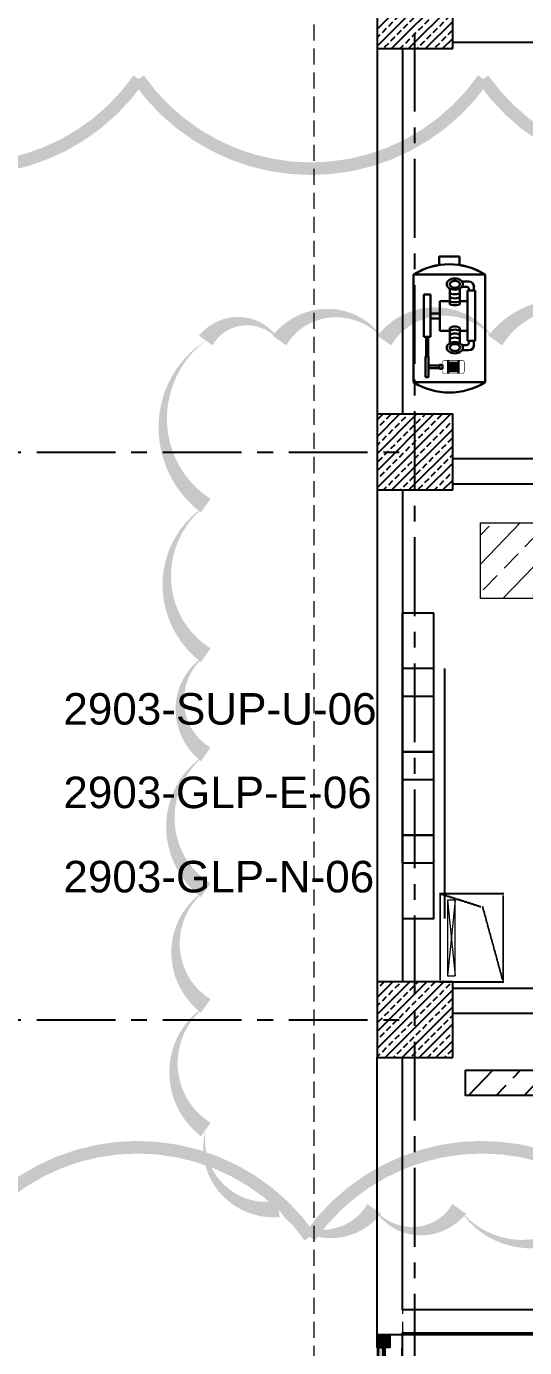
# Model space of a CAD drawing. Header units: millimetres. Extents: x -379292 to 1221486, y 92049 to 447512.
# Drawn here: x -244436 to -240485, y 238019 to 248494 of the extents above; entities that cross this region are included whole.
import ezdxf
from ezdxf.enums import TextEntityAlignment as Align
from ezdxf.lldxf.tags import DXFTag

# ---------------------------------------------------------------- set-up
doc = ezdxf.new("R2010")
doc.units = ezdxf.units.MM
for name, pattern in [('CENTER', [2, 1.25, -0.25, 0.25, -0.25]), ('DOT', [6.35, 0, -6.35]), ('HIDDEN', [9.525, 6.35, -3.175])]:
    doc.linetypes.add(name, pattern=pattern)
for name, color, linetype, lineweight in [('-M-FIRE EQUIPMENT', 7, 'Continuous', 30), ('06_FORMWORK HIDDEN', 252, 'HIDDEN2', 0), ('08_200', 112, 'Continuous', 9), ('08_600', 6, 'Continuous', 9), ('E_CT_KA', 4, 'Continuous', 9)]:
    doc.layers.add(name, color=color, linetype=linetype, lineweight=lineweight)
for name, color, linetype in [('05_AXIS', 211, 'CENTER'), ('05_HANDRAIL', 153, 'Continuous'), ('05_HATCH CONCRETE', 141, 'Continuous'), ('05_HOLE MC', 150, 'Continuous'), ('05_WALL', 3, 'Continuous'), ('08_PANEL', 4, 'Continuous'), ('08_POWER SYSTEM', 4, 'Continuous'), ('AIRONN ZONLAMA', 4, 'Continuous'), ('E_CT_ZA', 6, 'Continuous')]:
    doc.layers.add(name, color=color, linetype=linetype)
doc.styles.get("Standard").update_dxf_attribs({"font": 'segoeuil.ttf'})
doc.styles.add('YAZI-3', font='arial.ttf', dxfattribs={"height": 3})
tags = doc.linetypes.add('HIDDEN2', pattern=[0.1875, 0.125, -0.0625]).pattern_tags.tags
tags[6:7] = [DXFTag(74, 4), DXFTag(75, 0), DXFTag(340, '0'), DXFTag(46, 0.0), DXFTag(50, 0.0), DXFTag(44, 0.0), DXFTag(45, 0.0)]
tags[4:5] = [DXFTag(74, 4), DXFTag(75, 0), DXFTag(340, '0'), DXFTag(46, 0.0), DXFTag(50, 0.0), DXFTag(44, 0.0), DXFTag(45, 0.0)]
pattern_1 = [(225, (905000, -3e-07), (67.351921, -67.351921), []), (225, (904932.65, -3e-07), (67.351921, -67.351921), [47.625, -23.8125])]

# ---------------------------------------------------------------- blocks, each defined once
blk = doc.blocks.new('202_Aks')
at = {"layer": '05_AXIS', "ltscale": 500}
for p, q in [((0, -182300), (0, 5000)), ((-5000, -33000), (0, -33000)), ((-5000, -37500), (0, -37500))]:
    blk.add_line(p, q, dxfattribs=at)
blk = doc.blocks.new('202_KorkulukDikme')
at = {"ltscale": 25}
h = blk.add_hatch(color=253, dxfattribs=at)
h.dxf.hatch_style = 1
h.paths.add_polyline_path([(-50, 0), (-50, 100), (50, 100), (50, 0)])
at = {"color": 0, "linetype": 'ByBlock', "ltscale": 25}
blk.add_lwpolyline([(-50, 0), (-50, 100), (50, 100), (50, 0)], close=True, dxfattribs=at)
blk = doc.blocks.new('*U16')
at = {"ltscale": 25}
h = blk.add_hatch(color=253, dxfattribs=at)
h.dxf.hatch_style = 1
h.paths.add_polyline_path([(100, 60), (5100, 60), (5100, 10), (100, 10)])
at = {"color": 0, "linetype": 'ByBlock', "ltscale": 25}
blk.add_lwpolyline([(100, 60), (5100, 60), (5100, 10), (100, 10)], close=True, dxfattribs=at)
blk.add_lwpolyline([(100, 45), (5100, 45)], dxfattribs=at)
at = {"ltscale": 25}
for p in [(50, 0), (600, 0), (1600, 0), (2600, 0), (3600, 0), (4600, 0), (5150, 0)]:
    blk.add_blockref('202_KorkulukDikme', p, dxfattribs=at)
blk = doc.blocks.new('A$C44F8638E')
at = {"color": 0, "linetype": 'ByBlock'}
for p, q in [((2.2, 99.8), (-14.5, 99.8)), ((-14.5, 99.8), (-14.5, 93)), ((2.2, 93), (2.2, 99.8)), ((23, 85.3), (-35.4, 85.3)), ((-35.4, 85.3), (-35.4, -2.7)), ((23, -2.7), (23, 85.3)), ((-35.4, -2.7), (23, -2.7))]:
    blk.add_line(p, q, dxfattribs=at)
at = {"color": 14, "linetype": 'ByBlock'}
for p, q in [((4.1, 79.5), (9.8, 79.5)), ((-27, 68.8), (-27, 34.4)), ((-21.7, 68.8), (-27, 68.8)), ((-21.7, 34.4), (-21.7, 68.8)), ((-5.9, 61.1), (-5.9, 73.8)), ((2.5, 61.1), (2.5, 73.8)), ((4.1, 75.3), (7.7, 75.3)), ((8.7, 31.2), (8.7, 72.1)), ((15, 72.1), (8.7, 72.1)), ((9.8, 72.1), (9.8, 73.2)), ((13.9, 72.1), (13.9, 75.3)), ((15, 31.2), (15, 72.1)), ((-13.9, 63.5), (-5.9, 63.5)), ((-13.9, 39.4), (-13.9, 63.5)), ((2.5, 63.5), (8.7, 63.5)), ((-13.9, 53.5), (-21.7, 53.5)), ((-13.9, 49.4), (-21.7, 49.4)), ((-21.7, 34.4), (-27, 34.4)), ((-25.2, 18.3), (-25.2, 34.4)), ((-23.5, 18.3), (-23.5, 34.4)), ((-5.9, 39.4), (-13.9, 39.4)), ((-5.9, 41.8), (-5.9, 29.1)), ((2.5, 41.8), (2.5, 29.1)), ((8.7, 39.4), (2.5, 39.4)), ((4.1, 27.6), (7.7, 27.6)), ((4.1, 23.4), (9.8, 23.4)), ((15, 31.2), (8.7, 31.2)), ((9.8, 29.7), (9.8, 31.2)), ((13.9, 30.8), (13.9, 27.6)), ((-25.6, 1.4), (-25.6, 18.3)), ((-23.1, 18.3), (-25.6, 18.3)), ((-23.1, 1.4), (-23.1, 18.3)), ((-14.3, 10.9), (-23.1, 10.9)), ((-14.3, 11.6), (-14.3, 8.2)), ((-11.9, 11.6), (-14.3, 11.6)), ((-11.9, 8.2), (-11.9, 11.6)), ((-7.2, 15.3), (-7.2, 4.5)), ((-7.2, 11.5), (1.3, 11.5)), ((-6, 13.1), (0.2, 13.1)), ((1.3, 15.2), (1.3, 4.6)), ((-23.1, 1.4), (-25.6, 1.4)), ((-14.3, 8.8), (-23.1, 8.8)), ((-14.3, 8.2), (-11.9, 8.2)), ((1.3, 8.1), (-7.2, 8.1)), ((-6, 9.8), (0.2, 9.8)), ((-6, 6.4), (0.2, 6.4))]:
    blk.add_line(p, q, dxfattribs=at)
at = {"color": 0, "linetype": 'ByBlock'}
for points in [[(-35.4, 85.3, -0.285714), (23, 85.3)], [(-35.4, -2.7, 0.285714), (23, -2.7)]]:
    blk.add_lwpolyline(points, format="xyb", dxfattribs=at)
at = {"color": 14, "linetype": 'ByBlock'}
for points in [[(-1.7, 82, -0.070165), (0.9, 81.6, -0.081929), (3, 80.6, -0.106899), (4.4, 79, -0.135223), (4.9, 77.4, -0.135223), (4.4, 75.7, -0.106899), (3, 74.1, -0.081929), (0.9, 73.2, -0.070165), (-1.7, 72.8, -0.070165), (-4.3, 73.2, -0.081929), (-6.4, 74.1, -0.106899), (-7.9, 75.7, -0.135223), (-8.3, 77.4, -0.135223), (-7.9, 79, -0.106899), (-6.4, 80.6, -0.081929), (-4.3, 81.6, -0.070165)], [(-1.6, 80.1, -0.070165), (0, 79.8, -0.081929), (1.3, 79.2, -0.106899), (2.2, 78.2, -0.135223), (2.5, 77.2, -0.135223), (2.2, 76.2, -0.106899), (1.3, 75.2, -0.081929), (0, 74.6, -0.070165), (-1.6, 74.4, -0.070165), (-3.3, 74.6, -0.081929), (-4.5, 75.2, -0.106899), (-5.5, 76.2, -0.135223), (-5.7, 77.2, -0.135223), (-5.5, 78.2, -0.106899), (-4.5, 79.2, -0.081929), (-3.3, 79.8, -0.070165)], [(-1.7, 20.9, 0.070165), (0.9, 21.3, 0.081929), (3, 22.3, 0.106899), (4.4, 23.8, 0.135223), (4.9, 25.5, 0.135223), (4.4, 27.2, 0.106899), (3, 28.7, 0.081929), (0.9, 29.7, 0.070165), (-1.7, 30.1, 0.070165), (-4.3, 29.7, 0.081929), (-6.4, 28.7, 0.106899), (-7.9, 27.2, 0.135223), (-8.3, 25.5, 0.135223), (-7.9, 23.8, 0.106899), (-6.4, 22.3, 0.081929), (-4.3, 21.3, 0.070165)], [(-1.6, 22.8, 0.070165), (0, 23, 0.081929), (1.3, 23.7, 0.106899), (2.2, 24.6, 0.135223), (2.5, 25.7, 0.135223), (2.2, 26.7, 0.106899), (1.3, 27.7, 0.081929), (0, 28.3, 0.070165), (-1.6, 28.5, 0.070165), (-3.3, 28.3, 0.081929), (-4.5, 27.7, 0.106899), (-5.5, 26.7, 0.135223), (-5.7, 25.7, 0.135223), (-5.5, 24.6, 0.106899), (-4.5, 23.7, 0.081929), (-3.3, 23, 0.070165)]]:
    blk.add_lwpolyline(points, format="xyb", close=True, dxfattribs=at)
for points in [[(2.5, 70.1, -0.060594), (0.9, 69.5, -0.070165), (-1.7, 69.1, -0.070165), (-4.3, 69.5, -0.060594), (-5.9, 70.1)], [(2.5, 66.8, -0.060594), (0.9, 66.2, -0.070165), (-1.7, 65.8, -0.070165), (-4.3, 66.2, -0.060594), (-5.9, 66.8)], [(2.5, 63.6, -0.060594), (0.9, 63, -0.070165), (-1.7, 62.6, -0.070165), (-4.3, 63, -0.060594), (-5.9, 63.6)], [(2.5, 61.2, -0.060594), (0.9, 60.5, -0.070165), (-1.7, 60.1, -0.070165), (-4.3, 60.5, -0.060594), (-5.9, 61.2)], [(2.5, 41.7, 0.060594), (0.9, 42.4, 0.070165), (-1.7, 42.8, 0.070165), (-4.3, 42.4, 0.060594), (-5.9, 41.7)], [(2.5, 39.3, 0.060594), (0.9, 39.9, 0.070165), (-1.7, 40.3, 0.070165), (-4.3, 39.9, 0.060594), (-5.9, 39.3)], [(2.5, 36, 0.060594), (0.9, 36.7, 0.070165), (-1.7, 37.1, 0.070165), (-4.3, 36.7, 0.060594), (-5.9, 36)], [(2.5, 32.7, 0.060594), (0.9, 33.4, 0.070165), (-1.7, 33.8, 0.070165), (-4.3, 33.4, 0.060594), (-5.9, 32.7)]]:
    blk.add_lwpolyline(points, format="xyb", dxfattribs=at)
at = {"color": 14, "linetype": 'ByBlock', "const_width": 0.446}
blk.add_lwpolyline([(4.2, 15.2), (-10.1, 15.2, 0.414214), (-11.8, 13.4), (-11.8, 6.3, 0.414214), (-10.1, 4.5), (4.2, 4.5, 0.414214), (6, 6.3), (6, 13.4, 0.414214)], format="xyb", close=True, dxfattribs=at)
at = {"color": 0, "linetype": 'ByBlock'}
blk.add_arc((-6.2, 38.4), 55.2, 58.1092, 121.8908, dxfattribs=at)
at = {"color": 14, "linetype": 'ByBlock'}
for centre, radius, start, end in [((9.8, 75.3), 4.17, 0, 90), ((7.7, 73.2), 2.08, 0, 90), ((7.7, 29.7), 2.08, 270, 0), ((9.8, 27.6), 4.17, 270, 0)]:
    blk.add_arc(centre, radius, start, end, dxfattribs=at)
blk = doc.blocks.new('OtoParkBodrumKatMimari')
at = {"layer": '05_HATCH CONCRETE'}
h = blk.add_hatch(dxfattribs=at)
h.set_pattern_fill('ANSI33', color=8, scale=15, angle=180, style=0)
h.set_pattern_definition(pattern_1)
h.paths.add_polyline_path([(5300, 147500), (5300, 148100), (4700, 148100), (4700, 147500)])
h = blk.add_hatch(dxfattribs=at)
h.set_pattern_fill('ANSI33', color=8, scale=15, angle=180, style=0)
h.set_pattern_definition(pattern_1)
h.paths.add_polyline_path([(5300, 144000), (5300, 144600), (4700, 144600), (4700, 144000)])
h = blk.add_hatch(dxfattribs=at)
h.set_pattern_fill('ANSI33', color=8, scale=15, angle=180, style=0)
h.set_pattern_definition(pattern_1)
h.paths.add_polyline_path([(5300, 139500), (5300, 140100), (4700, 140100), (4700, 139500)])
at = {"color": 5}
for points in [[(5300, 147500), (5300, 148100), (4700, 148100), (4700, 147500)], [(5300, 144000), (5300, 144600), (4700, 144600), (4700, 144000)], [(5300, 139500), (5300, 140100), (4700, 140100), (4700, 139500)]]:
    blk.add_lwpolyline(points, close=True, dxfattribs=at)
at = {"layer": '05_HOLE MC', "linetype": 'DOT', "ltscale": 2}
blk.add_lwpolyline([(5200, 140800), (5200, 140100), (5700, 140100), (5700, 140800)], close=True, dxfattribs=at)
blk.add_lwpolyline([(5200, 140800), (5538, 140691), (5700, 140100)], dxfattribs=at)
at = {"layer": '05_WALL', "color": 8, "flags": 128}
for points in [[(4700, 147500), (4700, 144600)], [(4900, 147500), (4900, 144600)], [(5300, 147550), (12300, 147550)], [(4700, 144000), (4700, 140100)], [(4900, 144000), (4900, 140100)], [(12550, 139500), (12550, 137300), (4700, 137300), (4700, 139500)], [(12350, 139500), (12350, 137500), (4900, 137500), (4900, 139500)]]:
    blk.add_lwpolyline(points, dxfattribs=at)
at = {"layer": '05_WALL', "color": 8, "ltscale": 25}
for points in [[(5300, 144250), (12300, 144250)], [(5300, 144050), (12300, 144050)]]:
    blk.add_lwpolyline(points, dxfattribs=at)
blk.add_lwpolyline([(5300, 140050), (12300, 140050), (12300, 139850), (5300, 139850)], close=True, dxfattribs=at)
at = {"layer": '06_FORMWORK HIDDEN', "linetype": 'HIDDEN', "ltscale": 20}
for p, q in [((4200, 55933), (4200, 178100)), ((4700, 147500), (4700, 144600)), ((4900, 147500), (4900, 144600)), ((4700, 144000), (4700, 140100)), ((4900, 144000), (4900, 140100)), ((4700, 139500), (4700, 132100)), ((4900, 139500), (4900, 132100))]:
    blk.add_line(p, q, dxfattribs=at)
at = {"layer": '08_POWER SYSTEM', "ltscale": 25}
for points in [[(4900, 141043), (5150, 141043), (5150, 143023)], [(4900, 141043), (4900, 143023)], [(5150, 143023), (4900, 143023)], [(5150, 142363), (4900, 142363)], [(5150, 141703), (4900, 141703)]]:
    blk.add_lwpolyline(points, dxfattribs=at)
at = {"layer": '-M-FIRE EQUIPMENT', "ltscale": 0.5, "xscale": 9.720000000670547, "yscale": 9.720000000670547, "zscale": 9.720000000670547}
blk.add_blockref('A$C44F8638E', (5333, 144880, 0), dxfattribs=at)
at = {"layer": '05_AXIS'}
blk.add_blockref('202_Aks', (5000, 177300), dxfattribs=at)
at = {"layer": '05_HANDRAIL', "rotation": 269.9999999999995}
blk.add_blockref('*U16', (4700, 137300), dxfattribs=at)
blk = doc.blocks.new('PANO-66X25_100')
at = {"layer": '08_PANEL'}
blk.add_line((-33, 33.4), (33, 33.4), dxfattribs=at)
blk.add_lwpolyline([(-33, 0), (33, 0), (33, 25), (-33, 25)], close=True, dxfattribs=at)
blk = doc.blocks.new('*U950')
h = blk.add_hatch()
h.set_pattern_fill('ANSI33', color=0, scale=50, angle=1, style=0)
h.paths.add_polyline_path([(-10833, 200), (17, 200), (17, 0), (-10833, 0)])
at = {"color": 0}
blk.add_lwpolyline([(-10833, 200), (17, 200), (17, 0), (-10833, 0)], close=True, dxfattribs=at)
at = {"ltscale": 25, "flags": 1}
for tag, p in [('YUKSEKLIK', (-229, -149)), ('KALINLIK', (-229, -213))]:
    blk.add_attdef(tag, p, '', height=50, dxfattribs=at)
blk = doc.blocks.new('*U989')
h = blk.add_hatch()
h.set_pattern_fill('ANSI33', color=0, scale=50, angle=1, style=0)
h.paths.add_polyline_path([(-59474, 600), (-48943, 600), (-48943, 0), (-59474, 0)])
at = {"color": 0}
blk.add_lwpolyline([(-59474, 600), (-48943, 600), (-48943, 0), (-59474, 0)], close=True, dxfattribs=at)
at = {"ltscale": 25, "flags": 1}
for tag, p in [('YUKSEKLIK', (-229, -149)), ('KALINLIK', (-229, -213))]:
    blk.add_attdef(tag, p, '', height=50, dxfattribs=at)

msp = doc.modelspace()

# ---------------------------------------------------------------- block references
at = {"color": 8}
msp.add_blockref('OtoParkBodrumKatMimari', (-246354.8, 100818.8), dxfattribs=at)

# ---------------------------------------------------------------- next in the draw order: linework, layer by layer
at = {"color": 30, "const_width": 100}
for points in [[(-224422.3, 248077.1, -0.5205671), (-227154.2, 248077.1, -0.5205671), (-229886.1, 248077.1, -0.5205671), (-232618, 248077.1, -0.5205671), (-235349.9, 248077.1, -0.5205671), (-238081.8, 248077.1, -0.5205671), (-240813.7, 248077.1, -0.5205671), (-243545.6, 248077.1, -0.5205671), (-246277.5, 248077.1, -0.5205671), (-249009.4, 248077.1, -0.5205671), (-251741.3, 248077.1, -0.5205671), (-253116.5, 249433.8, -0.5205671), (-253116.5, 252165.7, -0.5205671), (-253116.5, 255315.3, -0.5205671), (-250384.6, 255315.3, -0.5205671), (-247652.7, 255315.3, -0.5205671), (-244920.8, 255315.3, -0.5205671), (-242188.9, 255315.3, -0.5205671), (-239457, 255315.3, -0.5205671), (-236725.1, 255315.3, -0.5205671), (-233993.2, 255315.3, -0.5205671), (-231261.3, 255315.3, -0.5205671), (-228529.4, 255315.3, -0.5205671), (-225797.5, 255315.3, -0.5205671)], [(-224422.3, 231658.2, -0.5205671), (-227154.2, 231658.2, -0.5205671), (-229886.1, 231658.2, -0.5205671), (-232618, 231658.2, -0.5205671), (-235349.9, 231658.2, -0.5205671), (-238081.8, 231658.2, -0.5205671), (-240813.7, 231658.2, -0.5205671), (-243545.6, 231658.2, -0.5205671), (-246277.5, 231658.2, -0.5205671), (-249009.4, 231658.2, -0.5205671), (-251741.3, 231658.2, -0.5205671), (-253116.5, 233014.9, -0.5205671), (-253116.5, 235746.7, -0.5205671), (-253116.5, 238896.3, -0.5205671), (-250384.6, 238896.3, -0.5205671), (-247652.7, 238896.3, -0.5205671), (-244920.8, 238896.3, -0.5205671), (-242188.9, 238896.3, -0.5205671), (-239457, 238896.3, -0.5205671), (-236725.1, 238896.3, -0.5205671), (-233993.2, 238896.3, -0.5205671), (-231261.3, 238896.3, -0.5205671), (-228529.4, 238896.3, -0.5205671), (-225797.5, 238896.3, -0.5205671)]]:
    msp.add_lwpolyline(points, format="xyb", dxfattribs=at)
at = {"layer": '08_200', "color": 6}
msp.add_lwpolyline([(-239603.1, 246004, 0, 133.3, 0.5205671), (-240718.3, 246004, 0, 133.3, 0.5205671), (-241598.2, 246004, 0, 133.3, 0.5205671), (-242430.4, 246004, 0, 133.3, 0.5205671), (-243013.9, 246004, 0, 133.3, 0.5205671), (-243013.9, 244694.6, 0, 133.3, 0.5205671), (-243013.9, 243508.5, 0, 133.3, 0.5205671), (-243013.9, 242721.8, 0, 133.3, 0.5205671), (-243013.9, 241645.9, 0, 133.3, 0.5205671), (-243013.9, 240727.7, 0, 133.3, 0.5205671), (-243013.9, 239747.7, 0, 133.3, 0.5205671), (-242437, 239118.4, 0, 133.3, 0.5205671), (-241677.7, 239118.4, 0, 133.3, 0.5205671), (-241004.3, 239118.4, 0, 133.3, 0.5205671), (-239934.3, 239118.4, 0, 133.3, 0.5205671)], format="xyseb", dxfattribs=at)
at = {"layer": '08_600', "ltscale": 25}
msp.add_lwpolyline([(-241035.3, 240966.4), (-241035.3, 241566.4), (-241095.3, 241566.4), (-241095.3, 240966.4)], close=True, dxfattribs=at)
for points in [[(-241035.3, 241566.4), (-241095.3, 240966.4)], [(-241095.3, 241566.4), (-241035.3, 240966.4)]]:
    msp.add_lwpolyline(points, dxfattribs=at)
at = {"layer": 'AIRONN ZONLAMA', "ltscale": 25}
msp.add_lwpolyline([(-241554.6, 208884.6), (-241554.6, 224084.6), (-241054.6, 224084.6), (-241054.6, 224634.6), (-233604.7, 224634.6), (-233504.6, 228784.6), (-241554.6, 228784.6), (-241454.6, 238134.6), (-233804.6, 238134.6), (-233804.6, 240334.6), (-233504.6, 240334.6), (-233454.6, 240334.6), (-233454.6, 240934.6), (-233804.6, 240934.6), (-233804.6, 244834.6), (-233454.6, 244834.6), (-233454.6, 248884.6), (-241554.6, 248884.6), (-241454.6, 277834.6), (-241054.6, 277834.6), (-241054.6, 278134.6), (-166954.6, 278134.6), (-166904.6, 217634.6)], dxfattribs=at)

# ---------------------------------------------------------------- next in the draw order: block references
at = {"layer": '08_POWER SYSTEM', "xscale": 10, "yscale": 10, "zscale": 10, "rotation": 270}
for p in [(-241454.8, 243072), (-241454.8, 242412), (-241454.8, 241752)]:
    msp.add_blockref('PANO-66X25_100', p, dxfattribs=at)
at = {"layer": 'E_CT_KA', "color": 6, "rotation": 180}
msp.add_blockref('*U989', (-289778.7, 244558.6), dxfattribs=at)
at = {"layer": 'E_CT_ZA', "color": 30}
msp.add_blockref('*U950', (-230121.5, 240018.8), dxfattribs=at)

# ---------------------------------------------------------------- next in the draw order: texts
at = {"layer": '08_PANEL', "style": 'YAZI-3'}
for s, p in [('2903-SUP-U-06', (-242900.9, 242958.3)), ('2903-GLP-E-06', (-242920.2, 242296)), ('2903-GLP-N-06', (-242910.6, 241627.9))]:
    msp.add_text(s, height=250, dxfattribs=at).set_placement(p, align=Align.CENTER)

doc.saveas('drawing.dxf')
